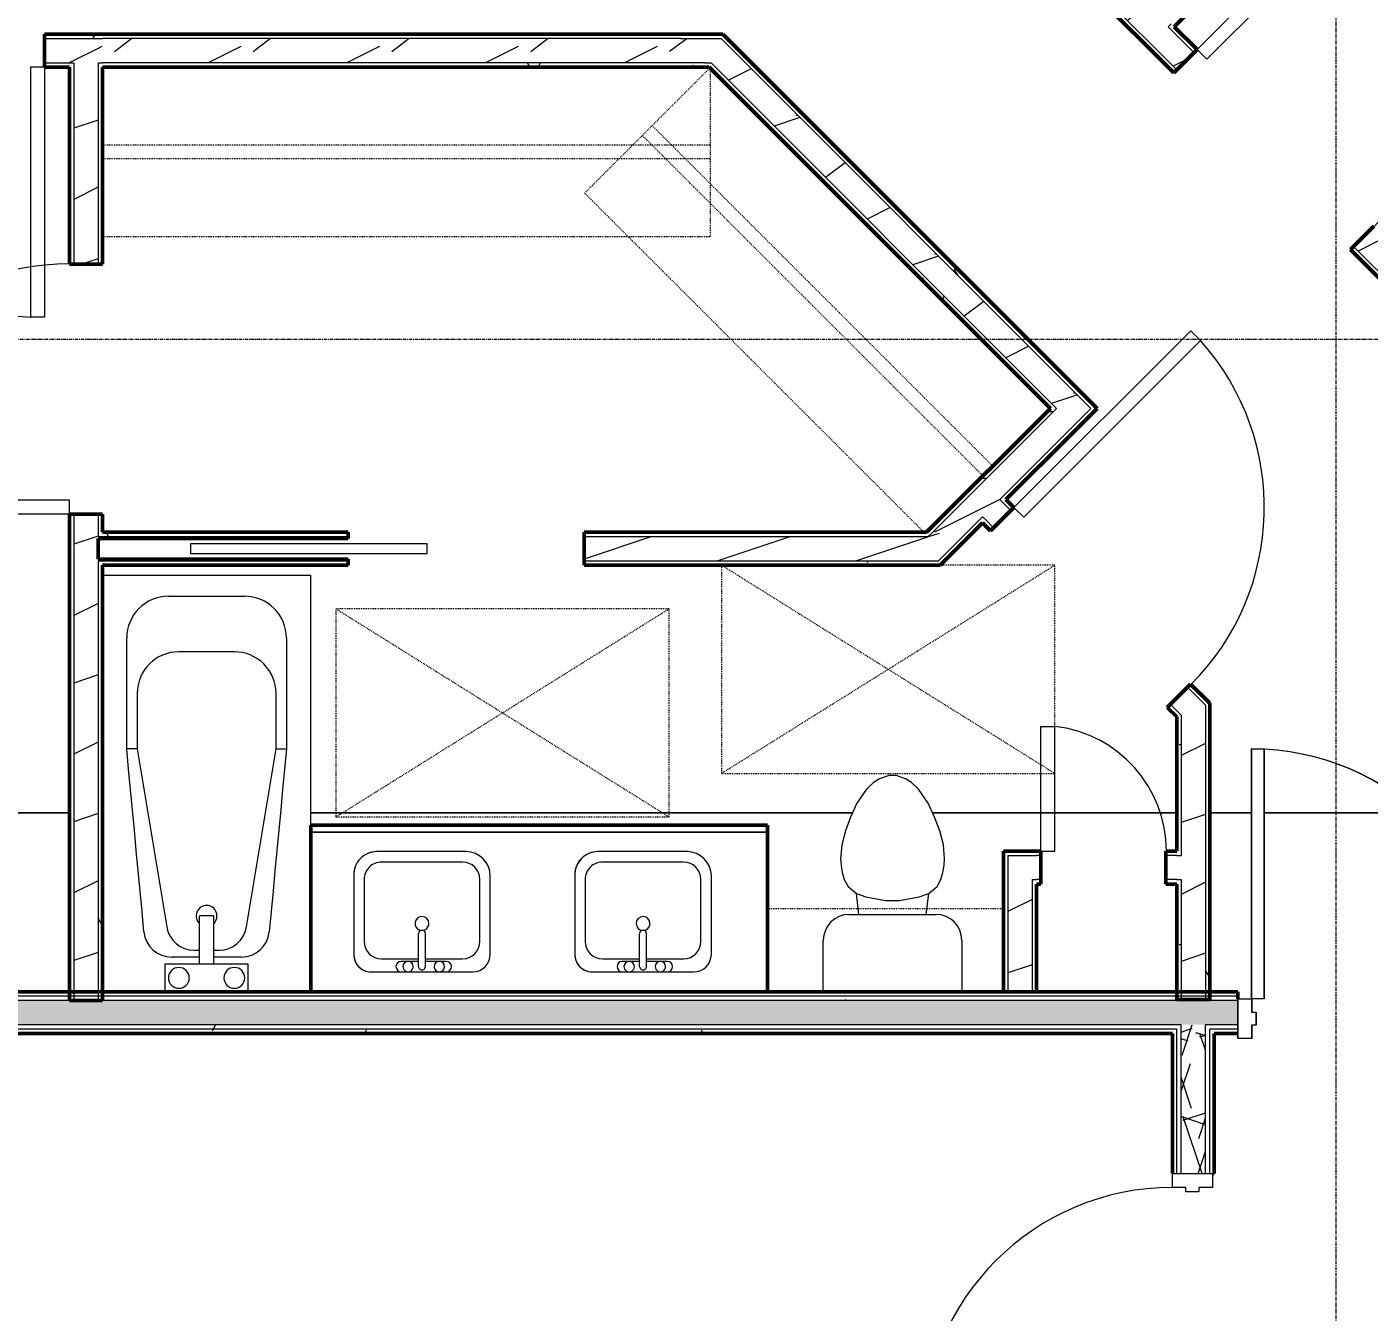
# Model space of a CAD drawing. Extents: x -4294 to -464, y 9706 to 12475.
# Drawn here: x -3670 to -3476.6, y 11707 to 11892.3 of the extents above; entities that cross this region are included whole.
import ezdxf

# ---------------------------------------------------------------- set-up
doc = ezdxf.new("R2010")
doc.units = 0
doc.linetypes.add('Dash', pattern=[0.25, 0.125, -0.125])
doc.linetypes.add('Grid Line 1_2_', pattern=[0.875, 0.5, -0.125, 0.125, -0.125])
for name, color, linetype, lineweight in [('0-1', 7, 'Continuous', 5), ('0-2', 50, 'Continuous', 13), ('A-DOOR', 31, 'Continuous', 13), ('A-DOOR-1', 7, 'Continuous', 9), ('A-DOOR-2', 90, 'Continuous', 20), ('A-DOOR-5', 31, 'Continuous', 20), ('A-DOOR-6', 31, 'Continuous', 9), ('A-DOOR-FRAM', 31, 'Continuous', 20), ('A-FLOR-2', 50, 'Continuous', 13), ('A-GENM-HDLN-1', 7, 'Dash', 9), ('A-WALL', 113, 'Continuous', 13), ('A-WALL-2', 250, 'Continuous', 50), ('A-WALL-3', 50, 'Continuous', 13), ('A-WALL-PATT-1', 7, 'Continuous', 9), ('A-WALL-PATT-2', 8, 'Continuous', 9), ('A-WALL-PATT-5', 111, 'Continuous', 9), ('I-WALL-1', 2, 'Continuous', 50), ('P-SANR-FIXT-1', 7, 'Continuous', 9), ('Q-CASE-1', 250, 'Continuous', 50), ('Q-CASE-2', 7, 'Continuous', 9), ('Q-CASE-HDLN-1', 7, 'Dash', 9), ('S-GRID-1', 1, 'Grid Line 1_2_', 9)]:
    doc.layers.add(name, color=color, linetype=linetype, lineweight=lineweight)
doc.styles.add('Century Gothic_B', font='Gothicb.ttf', dxfattribs={"height": 11.25})
doc.dimstyles.new('OD__1__Tol__', dxfattribs={"dimscale": 12, "dimtxt": 11.746893, "dimasz": 1.25, "dimexe": 0.9375, "dimexo": 0.625, "dimgap": 0.15625, "dimtad": 1, "dimdec": 0, "dimzin": 3, "dimdsep": 46, "dimlunit": 4, "dimtxsty": 'Century Gothic_B', "dimblk1": 'OBLIQUE', "dimblk2": 'OBLIQUE', "dimsah": 1, "dimcen": 0.09, "dimdle": 0.9375, "dimazin": 0, "dimtfac": 1, "dimtdec": 4, "dimtix": 1, "dimtmove": 0, "dimatfit": 3, "dimfxl": 1, "dimtvp": 1, "dimtfill": 1, "dimfrac": 2, "dimtolj": 1, "dimtzin": 0, "dimarcsym": 2})
pattern_1 = [(0, (0, 0), (38.4, 9.6), [1.584, -27.216, 1.584, -27.216, -153.6]), (0, (0, 0), (38.4, 9.6), [-57.6, 1.584, -56.016, 1.584, -27.216, -67.2]), (0, (0, 0), (38.4, 9.6), [-144, 1.584, -17.616, 1.584, -46.416]), (120, (14.4, 4.8), (-27.513844, 28.4553755), [1.584, -27.216, 1.584, -27.216, -153.6]), (120, (14.4, 4.8), (-27.513844, 28.4553755), [-57.6, 1.584, -56.016, 1.584, -27.216, -67.2]), (120, (14.4, 4.8), (-27.513844, 28.4553755), [-144, 1.584, -17.616, 1.584, -46.416]), (240, (19.2, 24), (-10.886156, -38.0553755), [1.584, -27.216, 1.584, -27.216, -153.6]), (240, (19.2, 24), (-10.886156, -38.0553755), [-57.6, 1.584, -56.016, 1.584, -27.216, -67.2]), (240, (19.2, 24), (-10.886156, -38.0553755), [-144, 1.584, -17.616, 1.584, -46.416])]
pattern_2 = [(216.87, (7.997, 19.992), (59.9755286, 39.9843071), [9.996, -89.964]), (206.565, (19.992, 13.994), (-19.991807, -19.992219), [22.352, -22.352]), (198.435, (19.992, 3.998), (-39.983821, -19.991955), [12.644, -50.576])]
pattern_3 = [(161.57, (0.6, 0.6), (-4.80033747, -0.00041462), [0, -34.152, 3.792, 0]), (18.43, (-0.6, 0.6), (-4.80033747, 0.00041462), [0, -34.152, 3.792, 0]), (108.43, (0.6, 0.6), (2.39913218, -12.00105099), [11.382, -26.562]), (71.57, (-0.6, 0.6), (2.39913218, 12.00105099), [11.382, -26.562])]

# ---------------------------------------------------------------- blocks, each defined once
blk = doc.blocks.new('Single-Flush - 36_ x 84_-1372824-FLOOR PLAN - 2ND FLOOR')
at = {"layer": 'A-DOOR-1'}
blk.add_arc((18, -2.38), 36.07, 180, 266.8211, dxfattribs=at)
at = {"layer": 'A-DOOR-2'}
for p, q in [((16, -2.38), (16, -38.39)), ((18, -2.38), (16, -2.38)), ((18, -2.38), (18, -38.39)), ((18, -38.39), (16, -38.39))]:
    blk.add_line(p, q, dxfattribs=at)
blk = doc.blocks.new('Bath Tub - Maestro - 60_x30_-1372872-FLOOR PLAN - 2ND FLOOR')
at = {"layer": 'P-SANR-FIXT-1'}
for p, q in [((60, -30), (60, 0)), ((35, -3.5), (51, -3.5)), ((35, -5), (35, -3.5)), ((35, -5), (9.35, -9.26)), ((43, -5), (35, -5)), ((4, -9), (0, -9)), ((4, -14), (4, -9)), ((57, -9.5), (57, -20.5)), ((5, -14), (5, -9.96)), ((49, -19), (49, -11)), ((6, -13.2), (6, -14)), ((4, -16), (4, -14)), ((4, -14), (10.94, -14)), ((10.94, -16), (10.94, -14)), ((4, -21), (4, -16)), ((10.94, -16), (4, -16)), ((5, -20.04), (5, -16)), ((6, -16), (6, -16.8)), ((0, -21), (4, -21)), ((9.35, -20.74), (35, -25)), ((35, -25), (35, -26.5)), ((35, -25), (43, -25)), ((51, -26.5), (35, -26.5)), ((24, -30), (60, -30))]:
    blk.add_line(p, q, dxfattribs=at)
at = {"layer": 'P-SANR-FIXT-1', "flags": 128}
for points in [[(8.63, -5.97), (11.56, -5.7), (14.49, -5.42), (17.42, -5.15), (20.35, -4.87), (23.28, -4.6), (26.21, -4.32), (29.14, -4.05), (32.07, -3.77), (35, -3.5)], [(35, -26.5), (32.07, -26.23), (29.14, -25.95), (26.21, -25.68), (23.28, -25.4), (20.35, -25.13), (17.42, -24.85), (14.49, -24.58), (11.56, -24.3), (8.63, -24.03)]]:
    blk.add_lwpolyline(points, dxfattribs=at)
at = {"layer": 'P-SANR-FIXT-1'}
for centre, radius, start, end in [((51, -9.5), 6, 0, 90), ((43, -11), 6, 360, 90), ((9, -9.96), 4, 95.3558, 180), ((2, -11), 1.5, 0, 180), ((10, -13.2), 4, 99.4223, 180), ((2, -11), 1.5, 180, 360), ((10.94, -15), 1.5, 0, 137.9289), ((10.94, -15), 1.5, 222.0711, 360), ((10, -16.8), 4, 180, 260.5777), ((2, -19), 1.5, 0, 180), ((2, -19), 1.5, 180, 360), ((43, -19), 6, 270, 0), ((9, -20.04), 4, 180, 264.6442), ((51, -20.5), 6, 270, 0)]:
    blk.add_arc(centre, radius, start, end, dxfattribs=at)
blk = doc.blocks.new('Toilet-Domestic-3D - Toilet-Domestic-3D-V17-FLOOR PLAN - 2ND FLOOR')
at = {"layer": 'P-SANR-FIXT-1'}
for p, q in [((-9.98, 11.75), (-9.98, 19.18)), ((9.98, 19.18), (9.98, 11.75)), ((6.25, 8.02), (-6.25, 8.02)), ((-4.86, 8.02), (-5.21, 5)), ((4.86, 8.02), (5.21, 5)), ((-1, 6), (-3.84, 5.5)), ((1, 6), (-1, 6)), ((3.84, 5.5), (1, 6)), ((-6.4, 4), (-6.97, 3)), ((-5.21, 5), (-6.4, 4)), ((-3.84, 5.5), (-5.21, 5)), ((5.21, 5), (3.84, 5.5)), ((6.4, 4), (5.21, 5)), ((6.97, 3), (6.4, 4)), ((-7.24, 2), (-7.41, 1)), ((-6.97, 3), (-7.24, 2)), ((7.24, 2), (6.97, 3)), ((7.41, 1), (7.24, 2)), ((-7.41, 1), (-7.5, 0)), ((7.5, 0), (7.41, 1)), ((-7.5, 0), (-7.33, -1.99)), ((7.33, -1.99), (7.5, 0)), ((-7.33, -1.99), (-6.79, -4)), ((6.79, -4), (7.33, -1.99)), ((-6.79, -4), (-6.06, -6)), ((6.06, -6), (6.79, -4)), ((-6.06, -6), (-5.13, -8)), ((5.13, -8), (6.06, -6)), ((-5.13, -8), (-3.74, -10)), ((3.74, -10), (5.13, -8)), ((-3.74, -10), (-2.74, -11)), ((-2.74, -11), (-1.87, -11.5)), ((-1.87, -11.5), (-0.5, -12)), ((0.5, -12), (1.87, -11.5)), ((1.87, -11.5), (2.74, -11)), ((2.74, -11), (3.74, -10)), ((-0.5, -12), (0.5, -12))]:
    blk.add_line(p, q, dxfattribs=at)
for centre, start, end in [((-6.25, 11.75), 180, 270), ((6.25, 11.75), 270, 360)]:
    blk.add_arc(centre, 3.73, start, end, dxfattribs=at)
blk = doc.blocks.new('OD_CW_Upper Cabinet - OD_CW_Upper Cabinet-1867077-FLOOR PLAN - 2ND FLOOR')
at = {"layer": 'Q-CASE-HDLN-1'}
for p, q in [((0.74, -24), (0.74, -12)), ((0.74, -12), (34.74, -12)), ((34.74, -12), (34.74, -24)), ((34.74, -24), (0.74, -24))]:
    blk.add_line(p, q, dxfattribs=at)
blk = doc.blocks.new('M_Sink Vanity-Square - 500 x 440mm-1352614-FLOOR PLAN - 2ND FLOOR')
at = {"layer": 'P-SANR-FIXT-1'}
for p, q in [((7.96, 7.09), (-6.72, 7.09)), ((7.96, 7.09), (-6.72, 7.09)), ((3.62, 7.09), (-2.88, 7.09)), ((0.12, 6.33), (0.12, 1.59)), ((1.12, 6.33), (1.12, 1.59)), ((-9.22, 4.59), (-9.22, -6.73)), ((-9.22, 4.59), (-9.22, -6.73)), ((0.12, 5.22), (-5.22, 5.22)), ((-2.88, 5.59), (0.12, 5.59)), ((1.12, 5.59), (3.62, 5.59)), ((6.46, 5.22), (1.12, 5.22)), ((10.46, -6.91), (10.46, 4.59)), ((10.46, -6.91), (10.46, 4.59)), ((-7.72, 2.72), (-7.72, -6.23)), ((8.96, -6.23), (8.96, 2.72)), ((-5.22, -8.73), (6.46, -8.73)), ((-5.72, -10.23), (7.14, -10.23)), ((-5.72, -10.23), (7.14, -10.23))]:
    blk.add_line(p, q, dxfattribs=at)
for centre, radius, start, end in [((-6.72, 4.59), 2.5, 90, 180), ((-6.72, 4.59), 2.5, 90, 180), ((-2.88, 6.34), 0.75, 90, 270), ((-1.88, 6.34), 0.75, 360, 180), ((-1.88, 6.34), 0.75, 180, 0), ((0.62, 6.33), 0.5, 360, 180), ((2.62, 6.34), 0.75, 360, 180), ((2.62, 6.34), 0.75, 180, 360), ((3.62, 6.34), 0.75, 270, 90), ((7.96, 4.59), 2.5, 0, 90), ((7.96, 4.59), 2.5, 360, 90), ((-5.22, 2.72), 2.5, 90, 180), ((6.46, 2.72), 2.5, 0, 90), ((0.62, 0.13), 1, 360, 180), ((0.62, 0.13), 1, 180, 0), ((0.62, 1.59), 0.5, 180, 0), ((-5.72, -6.73), 3.5, 180, 270), ((-5.72, -6.73), 3.5, 180, 270), ((-5.22, -6.23), 2.5, 180, 270), ((6.46, -6.23), 2.5, 270, 0), ((7.14, -6.91), 3.32, 270, 360), ((7.14, -6.91), 3.32, 270, 0)]:
    blk.add_arc(centre, radius, start, end, dxfattribs=at)
blk = doc.blocks.new('OD_CW_Base Cabinet - OD_CW_Base Cabinet-1833608-FLOOR PLAN - 2ND FLOOR')
at = {"layer": 'Q-CASE-1'}
for p, q in [((0.74, -24), (0.74, 0)), ((0.74, 0), (66.57, 0)), ((66.57, 0), (66.57, -24))]:
    blk.add_line(p, q, dxfattribs=at)
at = {"layer": 'Q-CASE-2'}
for p, q in [((0.74, -1), (0.74, 0)), ((0.74, 0), (66.57, 0)), ((66.57, -1), (0.74, -1)), ((0.74, -24), (0.74, -1)), ((0.74, -1), (66.57, -1)), ((66.57, 0), (66.57, -1)), ((66.57, -1), (66.57, -24))]:
    blk.add_line(p, q, dxfattribs=at)
blk = doc.blocks.new('Pocket_Door_2385 - 34_ x 80_-1722096-FLOOR PLAN - 2ND FLOOR')
at = {"layer": 'A-DOOR-2'}
for p, q in [((-39.67, -0.75), (-39.67, 0.75)), ((-39.67, 0.75), (-5.67, 0.75)), ((-5.67, 0.75), (-5.67, -0.75)), ((-5.67, -0.75), (-39.67, -0.75))]:
    blk.add_line(p, q, dxfattribs=at)
blk = doc.blocks.new('OD_CW_Closet - OD_CW_Closet-1898385-FLOOR PLAN - 2ND FLOOR')
at = {"layer": 'Q-CASE-HDLN-1'}
for p, q in [((0.74, -24), (0.74, 1.51)), ((0.74, 1.51), (70.13, 1.51)), ((70.13, 1.51), (70.13, -24)), ((0.74, -10.24), (70.13, -10.24)), ((0.74, -12.24), (70.13, -12.24)), ((70.13, -24), (0.74, -24))]:
    blk.add_line(p, q, dxfattribs=at)
blk = doc.blocks.new('OD_CW_Closet - OD_CW_Closet-1898386-FLOOR PLAN - 2ND FLOOR')
at = {"layer": 'Q-CASE-HDLN-1'}
for p, q in [((0.74, -24), (0.74, 0.45)), ((0.74, 0.45), (88.29, 0.45)), ((88.29, 0.45), (88.29, -24)), ((0.74, -10.78), (88.29, -10.78)), ((0.74, -12.78), (88.29, -12.78)), ((88.29, -24), (0.74, -24))]:
    blk.add_line(p, q, dxfattribs=at)
blk = doc.blocks.new('ADA Clearances - 30_x48_-V14-FLOOR PLAN - 2ND FLOOR')
at = {"layer": 'A-GENM-HDLN-1'}
for p, q in [((15, -24), (-15, 24)), ((-15, -24), (15, 24)), ((15, 24), (-15, 24)), ((-15, 24), (-15, -24)), ((15, -24), (15, 24)), ((-15, -24), (15, -24))]:
    blk.add_line(p, q, dxfattribs=at)
blk = doc.blocks.new('ADA Clearances - 30_x48_-V18-FLOOR PLAN - 2ND FLOOR')
at = {"layer": 'A-GENM-HDLN-1'}
for p, q in [((15, -24), (-15, 24)), ((-15, -24), (15, 24)), ((15, 24), (-15, 24)), ((-15, 24), (-15, 7.49)), ((15, -24), (15, 24)), ((-15, -24), (15, -24))]:
    blk.add_line(p, q, dxfattribs=at)
blk = doc.blocks.new('Single-Flush - 30_ x 80_ 2-2081388-FLOOR PLAN - 2ND FLOOR')
at = {"layer": 'A-DOOR-1'}
blk.add_arc((9, -2.38), 18.07, 180, 263.6442, dxfattribs=at)
at = {"layer": 'A-DOOR-2'}
for p, q in [((7, -2.38), (7, -20.33)), ((9, -2.38), (7, -2.38)), ((9, -2.38), (9, -20.33)), ((9, -20.33), (7, -20.33))]:
    blk.add_line(p, q, dxfattribs=at)
blk = doc.blocks.new('CTR - 1st Phase - Unit Layouts_rvt-1-FLOOR PLAN - 2ND FLOOR')
at = {"layer": 'A-WALL-PATT-1'}
h = blk.add_hatch(dxfattribs=at)
h.set_pattern_fill('FP_1', color=256, style=0, pattern_type=2)
h.set_pattern_definition(pattern_1)
h.paths.add_polyline_path([(-3446.02, 11826.91), (-3446.02, 11827.79), (-3478.85, 11860.62), (-3479.3, 11860.18), (-3449.77, 11830.65)], flags=0)
h.paths.add_polyline_path([(-3504.75, 11885.64), (-3504.31, 11886.08), (-3522.87, 11904.64), (-3522.85, 11903.74), (-3504.9, 11885.78)], flags=0)
h = blk.add_hatch(dxfattribs=at)
h.set_pattern_fill('FP_1', color=256, style=0, pattern_type=2)
h.set_pattern_definition(pattern_1)
h.paths.add_polyline_path([(-3663.83, 11890.56), (-3663.83, 11891.19), (-3667.45, 11891.19), (-3667.45, 11890.56)], flags=0)
h.paths.add_polyline_path([(-3835.68, 11890.56), (-3703.45, 11890.56), (-3703.45, 11891.19), (-3852.47, 11891.19), (-3852.47, 11890.56), (-3851.95, 11890.56)], flags=0)
h = blk.add_hatch(dxfattribs=at)
h.set_pattern_fill('FP_1', color=256, style=0, pattern_type=2)
h.set_pattern_definition(pattern_1)
h.paths.add_polyline_path([(-3575.8, 11890.56), (-3569.96, 11890.56), (-3570.59, 11891.19), (-3663.2, 11891.19), (-3663.2, 11890.56), (-3590.5, 11890.56)], flags=0)
h = blk.add_hatch(dxfattribs=at)
h.set_pattern_fill('FP_1', color=256, style=0, pattern_type=2)
h.set_pattern_definition(pattern_1)
h.paths.add_polyline_path([(-3516.23, 11836.83), (-3515.78, 11837.27), (-3569.7, 11891.19), (-3570.59, 11891.19), (-3516.67, 11837.27)], flags=0)
h = blk.add_hatch(dxfattribs=at)
h.set_pattern_fill('FP_1', color=256, style=0, pattern_type=2)
h.set_pattern_definition(pattern_1)
h.paths.add_polyline_path([(-3663.83, 11886.44), (-3663.83, 11887.06), (-3667.45, 11887.06), (-3667.45, 11886.44)], flags=0)
h.paths.add_polyline_path([(-3810.46, 11886.44), (-3703.45, 11886.44), (-3703.45, 11887.06), (-3852.47, 11887.06), (-3852.47, 11886.44), (-3835.68, 11886.44)], flags=0)
h = blk.add_hatch(dxfattribs=at)
h.set_pattern_fill('FP_1', color=256, style=0, pattern_type=2)
h.set_pattern_definition(pattern_1)
h.paths.add_polyline_path([(-3659.69, 11753.19), (-3659.08, 11753.19), (-3659.08, 11815.29), (-3659.7, 11815.29), (-3659.7, 11753.19)], flags=0)
h.paths.add_polyline_path([(-3659.08, 11818.79), (-3659.08, 11822.04), (-3659.7, 11822.04), (-3659.7, 11818.79)], flags=0)
h.paths.add_polyline_path([(-3659.7, 11858.04), (-3659.08, 11858.04), (-3659.08, 11887.06), (-3659.7, 11887.06), (-3659.7, 11865.15)], flags=0)
h = blk.add_hatch(dxfattribs=at)
h.set_pattern_fill('FP_1', color=256, style=0, pattern_type=2)
h.set_pattern_definition(pattern_1)
h.paths.add_polyline_path([(-3590.5, 11886.44), (-3571.67, 11886.44), (-3572.3, 11887.06), (-3659.08, 11887.06), (-3659.08, 11886.44), (-3615.16, 11886.44)], flags=0)
h = blk.add_hatch(dxfattribs=at)
h.set_pattern_fill('FP_1', color=256, style=0, pattern_type=2)
h.set_pattern_definition(pattern_1)
h.paths.add_polyline_path([(-3522.06, 11836.83), (-3521.62, 11837.27), (-3571.41, 11887.06), (-3572.3, 11887.06), (-3522.5, 11837.27)], flags=0)
h = blk.add_hatch(dxfattribs=at)
h.set_pattern_fill('FP_1', color=256, style=0, pattern_type=2)
h.set_pattern_definition(pattern_1)
h.paths.add_polyline_path([(-3540.35, 11819.42), (-3539.47, 11819.42), (-3522.06, 11836.83), (-3522.5, 11837.27), (-3536.14, 11823.63)], flags=0)
h = blk.add_hatch(dxfattribs=at)
h.set_pattern_fill('FP_1', color=256, style=0, pattern_type=2)
h.set_pattern_definition(pattern_1)
h.paths.add_polyline_path([(-3540.1, 11818.79), (-3539.47, 11819.42), (-3589.7, 11819.42), (-3589.7, 11818.79), (-3540.35, 11818.79)], flags=0)
h.paths.add_polyline_path([(-3642.72, 11818.79), (-3623.7, 11818.79), (-3623.7, 11819.42), (-3659.08, 11819.42), (-3659.08, 11818.79), (-3656.5, 11818.79)], flags=0)
h = blk.add_hatch(dxfattribs=at)
h.set_pattern_fill('FP_1', color=256, style=0, pattern_type=2)
h.set_pattern_definition(pattern_1)
h.paths.add_polyline_path([(-3539.47, 11814.67), (-3538.39, 11814.67), (-3537.76, 11815.29), (-3589.7, 11815.29), (-3589.7, 11814.67), (-3540.1, 11814.67)], flags=0)
h.paths.add_polyline_path([(-3638.58, 11814.67), (-3623.7, 11814.67), (-3623.7, 11815.29), (-3659.08, 11815.29), (-3659.08, 11814.67), (-3642.72, 11814.67)], flags=0)
h = blk.add_hatch(dxfattribs=at)
h.set_pattern_fill('FP_1', color=256, style=0, pattern_type=2)
h.set_pattern_definition(pattern_1)
h.paths.add_polyline_path([(-3499.57, 11753.19), (-3499.55, 11753.19), (-3499.55, 11794.77), (-3500.17, 11795.39), (-3500.17, 11753.19)], flags=0)
h = blk.add_hatch(dxfattribs=at)
h.set_pattern_fill('FP_1', color=256, style=0, pattern_type=2)
h.set_pattern_definition(pattern_1)
h.paths.add_polyline_path([(-3503.72, 11753.19), (-3503.67, 11753.19), (-3503.67, 11769.35), (-3504.3, 11769.35), (-3504.3, 11753.19)], flags=0)
h.paths.add_polyline_path([(-3503.67, 11772.85), (-3503.67, 11793.06), (-3504.3, 11793.68), (-3504.3, 11772.85)], flags=0)
at = {"layer": 'A-WALL-PATT-2'}
h = blk.add_hatch(dxfattribs=at)
h.set_pattern_fill('FP_2', color=256, style=0, pattern_type=2)
h.set_pattern_definition(pattern_2)
h.paths.add_polyline_path([(-3445.4, 11827.17), (-3445.4, 11832.12), (-3476.38, 11863.1), (-3478.85, 11860.62), (-3446.02, 11827.79)], flags=0)
h.paths.add_polyline_path([(-3504.31, 11886.08), (-3501.83, 11888.55), (-3519.37, 11906.09), (-3519.37, 11901.14), (-3504.9, 11886.67)], flags=0)
h = blk.add_hatch(dxfattribs=at)
h.set_pattern_fill('FP_2', color=256, style=0, pattern_type=2)
h.set_pattern_definition(pattern_2)
h.paths.add_polyline_path([(-3663.2, 11887.06), (-3663.2, 11890.56), (-3667.45, 11890.56), (-3667.45, 11887.06), (-3663.83, 11887.06)], flags=0)
h.paths.add_polyline_path([(-3835.68, 11887.06), (-3703.45, 11887.06), (-3703.45, 11890.56), (-3852.47, 11890.56), (-3852.47, 11887.06), (-3846.13, 11887.06)], flags=0)
h = blk.add_hatch(dxfattribs=at)
h.set_pattern_fill('FP_2', color=256, style=0, pattern_type=2)
h.set_pattern_definition(pattern_2)
h.paths.add_polyline_path([(-3663.2, 11751.94), (-3663.14, 11753.19), (-3659.7, 11753.19), (-3659.7, 11822.04), (-3663.2, 11822.04), (-3663.2, 11761.35)], flags=0)
h.paths.add_polyline_path([(-3659.7, 11858.04), (-3659.7, 11890.56), (-3663.2, 11890.56), (-3663.2, 11858.04)], flags=0)
h = blk.add_hatch(dxfattribs=at)
h.set_pattern_fill('FP_2', color=256, style=0, pattern_type=2)
h.set_pattern_definition(pattern_2)
h.paths.add_polyline_path([(-3615.16, 11887.06), (-3571.41, 11887.06), (-3574.91, 11890.56), (-3659.7, 11890.56), (-3659.7, 11887.06), (-3654.33, 11887.06)], flags=0)
h = blk.add_hatch(dxfattribs=at)
h.set_pattern_fill('FP_2', color=256, style=0, pattern_type=2)
h.set_pattern_definition(pattern_2)
h.paths.add_polyline_path([(-3519.14, 11834.79), (-3516.67, 11837.27), (-3569.96, 11890.56), (-3574.91, 11890.56), (-3519.16, 11834.81)], flags=0)
h = blk.add_hatch(dxfattribs=at)
h.set_pattern_fill('FP_2', color=256, style=0, pattern_type=2)
h.set_pattern_definition(pattern_2)
h.paths.add_polyline_path([(-3540.1, 11818.79), (-3535.15, 11818.79), (-3519.16, 11834.81), (-3521.62, 11837.27), (-3539.47, 11819.42)], flags=0)
h = blk.add_hatch(dxfattribs=at)
h.set_pattern_fill('FP_2', color=256, style=0, pattern_type=2)
h.set_pattern_definition(pattern_2)
h.paths.add_polyline_path([(-3503.67, 11793.06), (-3503.67, 11796.17), (-3505.23, 11794.61), (-3504.3, 11793.68)], flags=0)
h.paths.add_polyline_path([(-3530.69, 11820.07), (-3528.21, 11822.54), (-3529.8, 11824.14), (-3532.28, 11821.66), (-3531.68, 11821.06)], flags=0)
h = blk.add_hatch(dxfattribs=at)
h.set_pattern_fill('FP_2', color=256, style=0, pattern_type=2)
h.set_pattern_definition(pattern_2)
h.paths.add_polyline_path([(-3538.65, 11815.29), (-3535.15, 11818.79), (-3589.7, 11818.79), (-3589.7, 11815.29), (-3539.47, 11815.29)], flags=0)
h.paths.add_polyline_path([(-3632.78, 11815.29), (-3623.7, 11815.29), (-3623.7, 11815.54), (-3659.7, 11815.54), (-3659.7, 11815.29), (-3633.38, 11815.29)], flags=0)
h.paths.add_polyline_path([(-3659.7, 11818.54), (-3623.7, 11818.54), (-3623.7, 11818.79), (-3659.7, 11818.79)], flags=0)
h = blk.add_hatch(dxfattribs=at)
h.set_pattern_fill('FP_2', color=256, style=0, pattern_type=2)
h.set_pattern_definition(pattern_2)
h.paths.add_polyline_path([(-3500.4, 11753.19), (-3500.17, 11753.19), (-3500.17, 11794.51), (-3502.76, 11797.09), (-3503.67, 11796.17), (-3503.67, 11753.19)], flags=0)
h = blk.add_hatch(dxfattribs=at)
h.set_pattern_fill('FP_2', color=256, style=0, pattern_type=2)
h.set_pattern_definition(pattern_2)
h.paths.add_polyline_path([(-3525.13, 11753.19), (-3525.13, 11772.85), (-3528.63, 11772.85), (-3528.63, 11753.19)], flags=0)
at = {"layer": 'A-WALL-2'}
for p, q in [((-3504.66, 11892.26), (-3485.29, 11911.64)), ((-3518.75, 11899.63), (-3504.75, 11885.64)), ((-3501.39, 11888.99), (-3504.66, 11892.26)), ((-3663.83, 11891.19), (-3667.45, 11891.19)), ((-3667.45, 11891.19), (-3667.45, 11886.44)), ((-3663.2, 11891.19), (-3663.83, 11891.19)), ((-3659.08, 11891.19), (-3663.2, 11891.19)), ((-3576.42, 11891.19), (-3659.08, 11891.19)), ((-3570.59, 11891.19), (-3576.42, 11891.19)), ((-3569.7, 11891.19), (-3570.59, 11891.19)), ((-3515.78, 11837.27), (-3569.7, 11891.19)), ((-3504.75, 11885.64), (-3501.39, 11888.99)), ((-3667.45, 11886.44), (-3663.83, 11886.44)), ((-3663.83, 11886.44), (-3663.83, 11858.04)), ((-3659.08, 11858.04), (-3659.08, 11886.44)), ((-3659.08, 11886.44), (-3571.67, 11886.44)), ((-3571.67, 11886.44), (-3522.5, 11837.27)), ((-3475.94, 11863.54), (-3479.3, 11860.18)), ((-3479.3, 11860.18), (-3446.02, 11826.91)), ((-3663.83, 11858.04), (-3659.08, 11858.04)), ((-3522.5, 11837.27), (-3540.35, 11819.42)), ((-3516.23, 11836.83), (-3515.78, 11837.27)), ((-3519.14, 11833.91), (-3516.23, 11836.83)), ((-3528.92, 11824.14), (-3519.14, 11833.91)), ((-3527.77, 11822.99), (-3528.92, 11824.14)), ((-3659.08, 11822.04), (-3663.83, 11822.04)), ((-3663.83, 11822.04), (-3663.83, 11751.94)), ((-3659.08, 11819.42), (-3659.08, 11822.04)), ((-3531.13, 11819.63), (-3527.77, 11822.99)), ((-3533.64, 11819.42), (-3532.28, 11820.78)), ((-3532.28, 11820.78), (-3531.13, 11819.63)), ((-3659.7, 11815.54), (-3659.7, 11818.54)), ((-3659.7, 11818.54), (-3659.08, 11818.54)), ((-3623.7, 11819.42), (-3659.08, 11819.42)), ((-3659.08, 11818.54), (-3623.7, 11818.54)), ((-3623.7, 11818.54), (-3623.7, 11819.42)), ((-3540.35, 11819.42), (-3589.7, 11819.42)), ((-3589.7, 11819.42), (-3589.7, 11814.67)), ((-3537.76, 11815.29), (-3533.64, 11819.42)), ((-3659.08, 11815.54), (-3659.7, 11815.54)), ((-3623.7, 11815.54), (-3659.08, 11815.54)), ((-3659.08, 11751.94), (-3659.08, 11814.67)), ((-3659.08, 11814.67), (-3623.7, 11814.67)), ((-3623.7, 11814.67), (-3623.7, 11815.54)), ((-3589.7, 11814.67), (-3538.39, 11814.67)), ((-3538.39, 11814.67), (-3537.76, 11815.29)), ((-3502.31, 11797.53), (-3504.3, 11795.54)), ((-3499.55, 11794.77), (-3502.31, 11797.53)), ((-3504.3, 11795.54), (-3505.67, 11794.17)), ((-3499.55, 11752.08), (-3499.55, 11794.77)), ((-3505.67, 11794.17), (-3504.3, 11792.8)), ((-3504.3, 11792.8), (-3504.3, 11773.47)), ((-3528.63, 11773.47), (-3529.25, 11773.47)), ((-3529.25, 11773.47), (-3529.25, 11753.19)), ((-3524.5, 11773.47), (-3528.63, 11773.47)), ((-3523.88, 11773.47), (-3524.5, 11773.47)), ((-3523.88, 11768.72), (-3523.88, 11773.47)), ((-3504.3, 11773.47), (-3505.88, 11773.47)), ((-3505.88, 11773.47), (-3505.88, 11768.72)), ((-3524.5, 11753.19), (-3524.5, 11768.72)), ((-3524.5, 11768.72), (-3523.88, 11768.72)), ((-3505.88, 11768.72), (-3504.3, 11768.72)), ((-3504.3, 11768.72), (-3504.3, 11752.08)), ((-3529.25, 11753.19), (-3524.5, 11753.19)), ((-3504.3, 11752.08), (-3499.55, 11752.08)), ((-3663.83, 11751.94), (-3659.08, 11751.94))]:
    blk.add_line(p, q, dxfattribs=at)
at = {"layer": 'A-WALL-3'}
for p, q in [((-3504.31, 11886.08), (-3518.75, 11900.52)), ((-3505.11, 11892.71), (-3505.55, 11892.26)), ((-3501.83, 11888.55), (-3505.55, 11892.26)), ((-3667.45, 11890.56), (-3663.83, 11890.56)), ((-3663.83, 11890.56), (-3663.2, 11890.56)), ((-3663.2, 11890.56), (-3659.7, 11890.56)), ((-3659.7, 11890.56), (-3659.08, 11890.56)), ((-3575.8, 11890.56), (-3659.08, 11890.56)), ((-3575.8, 11890.56), (-3574.91, 11890.56)), ((-3574.91, 11890.56), (-3569.96, 11890.56)), ((-3569.96, 11890.56), (-3516.67, 11837.27)), ((-3667.45, 11887.06), (-3663.83, 11887.06)), ((-3663.83, 11887.06), (-3663.2, 11887.06)), ((-3663.2, 11887.06), (-3663.2, 11858.04)), ((-3659.7, 11887.06), (-3659.7, 11858.04)), ((-3659.7, 11887.06), (-3659.08, 11887.06)), ((-3572.3, 11887.06), (-3659.08, 11887.06)), ((-3572.3, 11887.06), (-3571.41, 11887.06)), ((-3571.41, 11887.06), (-3521.62, 11837.27)), ((-3446.02, 11827.79), (-3478.85, 11860.62)), ((-3521.62, 11837.27), (-3522.06, 11836.83)), ((-3516.67, 11837.27), (-3519.14, 11834.79)), ((-3539.47, 11819.42), (-3522.06, 11836.83)), ((-3529.8, 11824.14), (-3519.58, 11834.35)), ((-3519.14, 11834.79), (-3519.58, 11834.35)), ((-3529.36, 11823.69), (-3529.8, 11824.14)), ((-3529.36, 11823.69), (-3528.21, 11822.54)), ((-3663.2, 11822.04), (-3663.2, 11751.94)), ((-3659.7, 11822.04), (-3659.7, 11818.79)), ((-3534.52, 11819.42), (-3532.28, 11821.66)), ((-3531.83, 11821.22), (-3532.28, 11821.66)), ((-3531.83, 11821.22), (-3530.69, 11820.07)), ((-3659.7, 11818.79), (-3659.08, 11818.79)), ((-3659.08, 11818.79), (-3623.7, 11818.79)), ((-3589.7, 11818.79), (-3540.1, 11818.79)), ((-3539.47, 11819.42), (-3540.1, 11818.79)), ((-3535.15, 11818.79), (-3538.65, 11815.29)), ((-3534.52, 11819.42), (-3535.15, 11818.79)), ((-3659.7, 11815.29), (-3659.7, 11751.94)), ((-3659.7, 11815.29), (-3659.08, 11815.29)), ((-3659.08, 11815.29), (-3623.7, 11815.29)), ((-3589.7, 11815.29), (-3538.65, 11815.29)), ((-3502.76, 11797.09), (-3500.17, 11794.51)), ((-3505.23, 11794.61), (-3504.3, 11793.68)), ((-3504.3, 11793.68), (-3503.67, 11793.06)), ((-3503.67, 11793.06), (-3503.67, 11772.85)), ((-3500.17, 11794.51), (-3500.17, 11752.08)), ((-3528.63, 11772.85), (-3528.63, 11753.19)), ((-3528.63, 11772.85), (-3525.13, 11772.85)), ((-3525.13, 11772.85), (-3524.5, 11772.85)), ((-3523.88, 11772.85), (-3524.5, 11772.85)), ((-3504.3, 11772.85), (-3505.88, 11772.85)), ((-3504.3, 11772.85), (-3503.67, 11772.85)), ((-3525.13, 11769.35), (-3525.13, 11753.19)), ((-3525.13, 11769.35), (-3524.5, 11769.35)), ((-3523.88, 11769.35), (-3524.5, 11769.35)), ((-3504.3, 11769.35), (-3505.88, 11769.35)), ((-3504.3, 11769.35), (-3503.67, 11769.35)), ((-3503.67, 11769.35), (-3503.67, 11752.08))]:
    blk.add_line(p, q, dxfattribs=at)
at = {"layer": '0-2'}
for name, p, rotation in [('Single-Flush - 36_ x 84_-1372824-FLOOR PLAN - 2ND FLOOR', (-3490.34, 11874.59), 134.9999999999904), ('OD_CW_Closet - OD_CW_Closet-1898386-FLOOR PLAN - 2ND FLOOR', (-3570.79, 11862.44), 180), ('OD_CW_Closet - OD_CW_Closet-1898385-FLOOR PLAN - 2ND FLOOR', (-3538.95, 11819.78), 134.9999999999889), ('Single-Flush - 36_ x 84_-1372824-FLOOR PLAN - 2ND FLOOR', (-3661.45, 11840.04), 269.9999999999922), ('Single-Flush - 36_ x 84_-1372824-FLOOR PLAN - 2ND FLOOR', (-3516.72, 11808.58), 134.9999999999929), ('ADA Clearances - 30_x48_-V18-FLOOR PLAN - 2ND FLOOR', (-3545.88, 11799.67), 269.999999999993), ('Bath Tub - Maestro - 60_x30_-1372872-FLOOR PLAN - 2ND FLOOR', (-3659.08, 11753.19), 89.99999999997816), ('ADA Clearances - 30_x48_-V14-FLOOR PLAN - 2ND FLOOR', (-3601.45, 11793.39), 269.9999999999902), ('Single-Flush - 30_ x 80_ 2-2081388-FLOOR PLAN - 2ND FLOOR', (-3514.88, 11771.1), 180), ('Toilet-Domestic-3D - Toilet-Domestic-3D-V17-FLOOR PLAN - 2ND FLOOR', (-3545.25, 11772.37), 180), ('M_Sink Vanity-Square - 500 x 440mm-1352614-FLOOR PLAN - 2ND FLOOR', (-3612.43, 11763.16), 180), ('M_Sink Vanity-Square - 500 x 440mm-1352614-FLOOR PLAN - 2ND FLOOR', (-3580.58, 11763.16), 180)]:
    blk.add_blockref(name, p, dxfattribs=dict(at, rotation=rotation))
for name, p in [('Single-Flush - 36_ x 84_-1372824-FLOOR PLAN - 2ND FLOOR', (-3685.45, 11888.81)), ('Pocket_Door_2385 - 34_ x 80_-1722096-FLOOR PLAN - 2ND FLOOR', (-3606.7, 11817.04)), ('OD_CW_Base Cabinet - OD_CW_Base Cabinet-1833608-FLOOR PLAN - 2ND FLOOR', (-3629.82, 11777.19)), ('OD_CW_Upper Cabinet - OD_CW_Upper Cabinet-1867077-FLOOR PLAN - 2ND FLOOR', (-3563.99, 11777.19))]:
    blk.add_blockref(name, p, dxfattribs=at)
blk = doc.blocks.new('CTR - 1st Phase - Shell_rvt-1-FLOOR PLAN - 2ND FLOOR')
at = {"layer": 'A-FLOR-2'}
for p, q in [((-3709.91, 11778.99), (-3663.83, 11778.99)), ((-3663.83, 11778.99), (-3709.91, 11778.99)), ((-3629.08, 11778.99), (-3551.02, 11778.99)), ((-3551.02, 11778.99), (-3629.08, 11778.99)), ((-3539.48, 11778.99), (-3504.3, 11778.99)), ((-3504.3, 11778.99), (-3539.48, 11778.99)), ((-3499.55, 11778.99), (-3493.52, 11778.99)), ((-3493.52, 11778.99), (-3499.55, 11778.99)), ((-3491.72, 11778.99), (-3444.65, 11778.99)), ((-3444.65, 11778.99), (-3491.72, 11778.99))]:
    blk.add_line(p, q, dxfattribs=at)
at = {"layer": 'S-GRID-1'}
for p, q in [((-3481.32, 9836.18), (-3481.32, 12413.74)), ((-464.45, 11847.19), (-4232.19, 11847.19))]:
    blk.add_line(p, q, dxfattribs=at)
blk = doc.blocks.new('HOLLOW METAL - UNIT DOOR-1922532-FLOOR PLAN - 2ND FLOOR')
at = {"layer": 'A-DOOR-5'}
for p, q in [((16.25, -2.25), (18, -2.25)), ((16.25, -38.25), (16.25, -2.25)), ((18, -2.25), (18, -38.25)), ((18, -38.25), (16.25, -38.25))]:
    blk.add_line(p, q, dxfattribs=at)
at = {"layer": 'A-DOOR-6'}
blk.add_arc((18, -2.25), 36, 180, 270, dxfattribs=at)
at = {"layer": 'A-DOOR-FRAM'}
for p, q in [((-20, 3.5), (-18, 3.5)), ((-20, -2.25), (-20, 3.5)), ((-18, 3.5), (-18, 1.5625)), ((18, 3.5), (20, 3.5)), ((18, 1.5625), (18, 3.5)), ((20, 3.5), (20, -2.25)), ((-18, 1.5625), (-17.375, 1.5625)), ((-17.375, 1.5625), (-17.375, -0.3125)), ((17.375, 1.5625), (18, 1.5625)), ((17.375, -0.3125), (17.375, 1.5625)), ((-18, -0.3125), (-18, -2.25)), ((-17.375, -0.3125), (-18, -0.3125)), ((18, -0.3125), (17.375, -0.3125)), ((18, -2.25), (18, -0.3125)), ((-18, -2.25), (-20, -2.25)), ((20, -2.25), (18, -2.25))]:
    blk.add_line(p, q, dxfattribs=at)
blk = doc.blocks.new('HOLLOW METAL - UNIT DOOR-V132-FLOOR PLAN - 2ND FLOOR')
at = {"layer": 'A-DOOR-5'}
for p, q in [((16.25, -2.25), (17.95, -2.25)), ((16.25, -38.25), (16.25, -2.25)), ((18, -2.25), (18, -38.25)), ((18, -38.25), (16.25, -38.25))]:
    blk.add_line(p, q, dxfattribs=at)
at = {"layer": 'A-DOOR-6'}
blk.add_arc((18, -2.25), 36, 180, 270, dxfattribs=at)
at = {"layer": 'A-DOOR-FRAM'}
for p, q in [((-20, 3.5), (-18, 3.5)), ((-20, -2.25), (-20, 3.5)), ((-18, 3.5), (-18, 1.5625)), ((18, 3.5), (20, 3.5)), ((18, 1.5625), (18, 3.5)), ((20, 3.5), (20, -2.25)), ((-18, 1.5625), (-17.375, 1.5625)), ((-17.375, 1.5625), (-17.375, -0.3125)), ((17.375, 1.5625), (18, 1.5625)), ((17.375, -0.3125), (17.375, 1.5625)), ((-18, -0.3125), (-18, -2.25)), ((-17.375, -0.3125), (-18, -0.3125)), ((18, -0.3125), (17.375, -0.3125)), ((18, -2.25), (18, -0.3125)), ((-18, -2.25), (-20, -2.25)), ((20, -2.25), (18, -2.25))]:
    blk.add_line(p, q, dxfattribs=at)
blk = doc.blocks.new('HOLLOW METAL - UNIT DOOR-1960771-FLOOR PLAN - 2ND FLOOR')
at = {"layer": 'A-DOOR-5'}
for p, q in [((16.25, -3.25), (18, -3.25)), ((16.25, -39.25), (16.25, -3.25)), ((18, -3.25), (18, -39.25)), ((18, -39.25), (16.25, -39.25))]:
    blk.add_line(p, q, dxfattribs=at)
at = {"layer": 'A-DOOR-6'}
blk.add_arc((18, -3.25), 36, 180, 270, dxfattribs=at)
at = {"layer": 'A-DOOR-FRAM'}
for p, q in [((-20, 2.5), (-18, 2.5)), ((-20, -3.25), (-20, 2.5)), ((-18, 2.5), (-18, 0.5625)), ((18, 2.5), (20, 2.5)), ((18, 0.5625), (18, 2.5)), ((20, 2.5), (20, -3.25)), ((-18, 0.5625), (-17.375, 0.5625)), ((-17.375, 0.5625), (-17.375, -1.3125)), ((17.375, 0.5625), (18, 0.5625)), ((17.375, -1.3125), (17.375, 0.5625)), ((-18, -1.3125), (-18, -3.25)), ((-17.375, -1.3125), (-18, -1.3125)), ((18, -1.3125), (17.375, -1.3125)), ((18, -3.25), (18, -1.3125)), ((-18, -3.25), (-20, -3.25)), ((20, -3.25), (18, -3.25))]:
    blk.add_line(p, q, dxfattribs=at)
blk = doc.blocks.new('_Oblique')
at = {"color": 0, "linetype": 'ByBlock', "lineweight": -2}
blk.add_line((-0.5, -0.5), (0.5, 0.5), dxfattribs=at)
blk = doc.blocks.new('*D379')
at = {"color": 0, "lineweight": -2}
for p, q in [((-3453, 11705.39), (-3453, 12098.44)), ((-3426.02, 12087.19), (-3464.25, 12087.19)), ((-3426.02, 11716.64), (-3464.25, 11716.64))]:
    blk.add_line(p, q, dxfattribs=at)
at = {"layer": 'Defpoints', "color": 0}
for p in [(-3453, 12087.19), (-3418.52, 12087.19), (-3418.52, 11716.64)]:
    blk.add_point(p, dxfattribs=at)
at = {"color": 0, "lineweight": -2, "xscale": 15, "yscale": 15, "zscale": 15}
for p, rotation in [((-3453, 12087.19), 90), ((-3453, 11716.64), 270)]:
    blk.add_blockref('_Oblique', p, dxfattribs=dict(at, rotation=rotation))
at = {"color": 0, "insert": (-3463.45, 11901.91), "char_height": 11.25, "attachment_point": 5, "rotation": 90, "style": 'Century Gothic_B', "bg_fill": 3, "box_fill_scale": 1.25, "bg_fill_color": 257, "bg_fill_transparency": 0}
blk.add_mtext('\\A1;30\'-11" [9412]', dxfattribs=at)

msp = doc.modelspace()

# ---------------------------------------------------------------- hatches: boundary and pattern name
at = {"layer": 'A-WALL-PATT-5'}
h = msp.add_hatch(dxfattribs=at)
h.set_pattern_fill('FP_1', color=256, style=0, pattern_type=2)
h.set_pattern_definition(pattern_1)
h.paths.add_polyline_path([(-3418.5237, 11752.5644), (-3417.2737, 11752.5855), (-3417.2737, 11753.1894), (-3441.8987, 11753.1894), (-3441.8987, 11752.5644), (-3422.2051, 11752.5644)], flags=0)
h.paths.add_polyline_path([(-3445.3987, 11752.5644), (-3445.3987, 11753.1894), (-3455.4737, 11753.1894), (-3455.4737, 11752.5644), (-3449.7698, 11752.5644)], flags=0)
h.paths.add_polyline_path([(-3705.906, 11752.5644), (-3663.2044, 11752.5644), (-3663.2044, 11753.1894), (-3852.4737, 11753.1894), (-3852.4737, 11752.5644), (-3709.906, 11752.5644)], flags=0)
h.paths.add_polyline_path([(-3663.1699, 11752.5644), (-3495.5237, 11752.5644), (-3495.5237, 11753.1894), (-3663.1354, 11753.1894), (-3663.1537, 11752.8579)], flags=0)
h = msp.add_hatch(dxfattribs=at)
h.set_pattern_fill('FP_1', color=256, style=0, pattern_type=2)
h.set_pattern_definition(pattern_1)
h.paths.add_polyline_path([(-3416.6487, 11751.9394), (-3417.2737, 11751.9457), (-3417.2737, 11752.5644), (-3441.8987, 11752.5644), (-3441.8987, 11751.9394), (-3417.2737, 11751.9394)], flags=0)
h.paths.add_polyline_path([(-3445.3987, 11751.9394), (-3445.3987, 11752.5644), (-3455.4737, 11752.5644), (-3455.4737, 11751.9394), (-3449.7698, 11751.9394)], flags=0)
h.paths.add_polyline_path([(-3663.2044, 11751.9394), (-3495.5237, 11751.9394), (-3495.5237, 11752.5644), (-3663.1699, 11752.5644), (-3663.1861, 11752.2708)], flags=0)
h.paths.add_polyline_path([(-3794.3284, 11751.9394), (-3663.2044, 11751.9394), (-3663.2044, 11752.5644), (-3852.4737, 11752.5644), (-3852.4737, 11751.9394), (-3807.8379, 11751.9394)], flags=0)
h = msp.add_hatch(dxfattribs=at)
h.set_pattern_fill('FP_41', color=256, style=0, pattern_type=2)
h.set_pattern_definition(pattern_3)
h.paths.add_polyline_path([(-3422.2051, 11748.4394), (-3417.2737, 11748.4394), (-3417.2737, 11751.9394), (-3455.4737, 11751.9394), (-3455.4737, 11748.4394), (-3449.7698, 11748.4394)], flags=0)
h.paths.add_polyline_path([(-3808.1107, 11748.4394), (-3495.5237, 11748.4394), (-3495.5237, 11751.9394), (-3852.4737, 11751.9394), (-3852.4737, 11748.4394), (-3835.6754, 11748.4394)], flags=0)
h = msp.add_hatch(dxfattribs=at)
h.set_pattern_fill('FP_1', color=256, style=0, pattern_type=2)
h.set_pattern_definition(pattern_1)
h.paths.add_polyline_path([(-3449.7698, 11747.8144), (-3417.8987, 11747.825), (-3417.9143, 11748.4394), (-3455.4737, 11748.4394), (-3455.4737, 11747.8144)], flags=0)
h.paths.add_polyline_path([(-3796.1075, 11747.8144), (-3503.6737, 11747.8144), (-3503.6737, 11748.4394), (-3852.4737, 11748.4394), (-3852.4737, 11747.8144), (-3808.1107, 11747.8144)], flags=0)
h.paths.add_polyline_path([(-3499.5487, 11747.8144), (-3495.5237, 11747.8144), (-3495.5237, 11748.4394), (-3500.1737, 11748.4394), (-3500.1737, 11747.8144)], flags=0)
h = msp.add_hatch(dxfattribs=at)
h.set_pattern_fill('FP_41', color=256, style=0, pattern_type=2)
h.set_pattern_definition(pattern_3)
h.paths.add_polyline_path([(-3503.6737, 11684.7394), (-3500.1737, 11684.7394), (-3500.1737, 11686.9894), (-3503.6737, 11686.9894), (-3503.6737, 11685.3644)], flags=0)
h.paths.add_polyline_path([(-3502.9862, 11726.9894), (-3500.1737, 11726.9894), (-3500.1737, 11748.4394), (-3503.6737, 11748.4394), (-3503.6737, 11726.9894)], flags=0)
h = msp.add_hatch(dxfattribs=at)
h.set_pattern_fill('FP_1', color=256, style=0, pattern_type=2)
h.set_pattern_definition(pattern_1)
h.paths.add_polyline_path([(-3449.7698, 11747.1894), (-3418.5237, 11747.1894), (-3418.5237, 11747.8144), (-3455.4737, 11747.8144), (-3455.4737, 11747.1894)], flags=0)
h.paths.add_polyline_path([(-3495.5237, 11747.1894), (-3495.5237, 11747.8144), (-3499.5487, 11747.8144), (-3499.5487, 11747.1894), (-3498.9237, 11747.1894)], flags=0)
h.paths.add_polyline_path([(-3808.1107, 11747.1894), (-3504.2987, 11747.1894), (-3504.2987, 11747.8144), (-3852.4737, 11747.8144), (-3852.4737, 11747.1894), (-3812.1075, 11747.1894)], flags=0)
h = msp.add_hatch(dxfattribs=at)
h.set_pattern_fill('FP_1', color=256, style=0, pattern_type=2)
h.set_pattern_definition(pattern_1)
h.paths.add_polyline_path([(-3504.2987, 11684.7394), (-3504.2987, 11686.9894), (-3504.9237, 11686.9865), (-3504.8992, 11684.7394), (-3504.7593, 11684.7394)], flags=0)
h.paths.add_polyline_path([(-3504.9237, 11726.9894), (-3504.2987, 11726.9894), (-3504.2987, 11747.1894), (-3504.9237, 11747.1894), (-3504.9237, 11740.5944)], flags=0)
h = msp.add_hatch(dxfattribs=at)
h.set_pattern_fill('FP_1', color=256, style=0, pattern_type=2)
h.set_pattern_definition(pattern_1)
h.paths.add_polyline_path([(-3504.2987, 11684.7394), (-3503.6737, 11684.7394), (-3503.6737, 11686.9894), (-3504.2987, 11686.9894), (-3504.2987, 11685.8108)], flags=0)
h.paths.add_polyline_path([(-3503.6737, 11726.9894), (-3503.6737, 11747.8144), (-3504.2987, 11747.8144), (-3504.2987, 11726.9894)], flags=0)

# ---------------------------------------------------------------- linework, layer by layer
at = {"layer": 'A-WALL'}
for p, q in [((-3495.5237, 11752.5644), (-3852.4737, 11752.5644)), ((-3495.5237, 11751.9394), (-3852.4737, 11751.9394)), ((-3503.6737, 11748.4394), (-3852.4737, 11748.4394)), ((-3503.6737, 11726.9894), (-3503.6737, 11748.4394)), ((-3495.5237, 11748.4394), (-3500.1737, 11748.4394)), ((-3500.1737, 11726.9894), (-3500.1737, 11748.4394)), ((-3504.2987, 11747.8144), (-3852.4737, 11747.8144)), ((-3504.2987, 11726.9894), (-3504.2987, 11747.8144)), ((-3495.5237, 11747.8144), (-3499.5487, 11747.8144)), ((-3499.5487, 11726.9894), (-3499.5487, 11747.8144))]:
    msp.add_line(p, q, dxfattribs=at)
at = {"layer": 'I-WALL-1'}
for p, q in [((-3495.5237, 11753.1894), (-3852.4737, 11753.1894)), ((-3495.5237, 11752.1894), (-3495.5237, 11753.1894)), ((-3758.1075, 11747.1894), (-3504.9237, 11747.1894)), ((-3504.9237, 11747.1894), (-3504.9237, 11726.9894)), ((-3498.9237, 11747.1894), (-3495.5237, 11747.1894)), ((-3498.9237, 11726.9894), (-3498.9237, 11747.1894)), ((-3499.1737, 11726.9894), (-3498.9237, 11726.9894))]:
    msp.add_line(p, q, dxfattribs=at)

# ---------------------------------------------------------------- block references
at = {"layer": '0-1'}
for name in ['CTR - 1st Phase - Shell_rvt-1-FLOOR PLAN - 2ND FLOOR', 'CTR - 1st Phase - Unit Layouts_rvt-1-FLOOR PLAN - 2ND FLOOR']:
    msp.add_blockref(name, (0, 0), dxfattribs=at)
at = {"layer": 'A-DOOR'}
for name, p, rotation in [('HOLLOW METAL - UNIT DOOR-V132-FLOOR PLAN - 2ND FLOOR', (-3475.5237, 11749.9394), 180), ('HOLLOW METAL - UNIT DOOR-1922532-FLOOR PLAN - 2ND FLOOR', (-3475.4737, 11749.9394), 180), ('HOLLOW METAL - UNIT DOOR-1960771-FLOOR PLAN - 2ND FLOOR', (-3501.6737, 11706.9894), 270.0000000000022)]:
    msp.add_blockref(name, p, dxfattribs=dict(at, rotation=rotation))

# ---------------------------------------------------------------- next in the draw order: dimensions: what is measured, and where the dimension line sits
dim = msp.add_linear_dim(base=(-3453, 12087.1894), p1=(-3418.5237, 11716.6394), p2=(-3418.5237, 12087.1894), angle=90, dimstyle='OD__1__Tol__', override={"dimpost": '<>'})
dim.commit()
dim.dimension.update_dxf_attribs({"geometry": '*D379', "text_midpoint": (-3463.4464, 11901.9144)})

doc.saveas('drawing.dxf')
